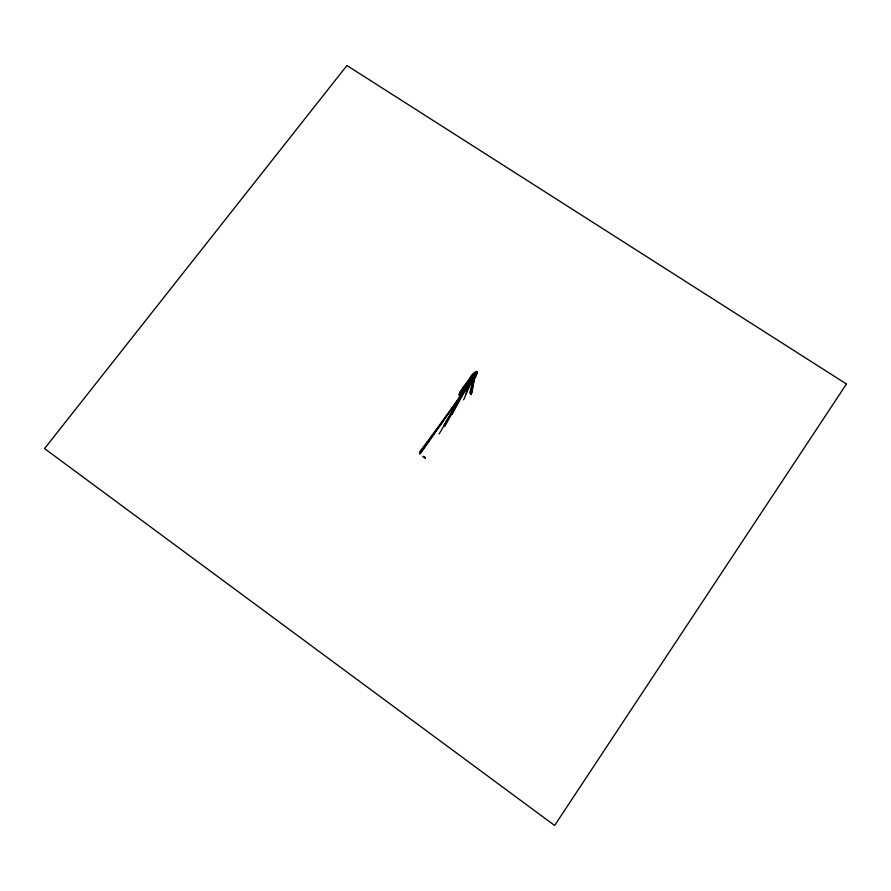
<?xml version="1.0" encoding="UTF-8"?>
<svg xmlns="http://www.w3.org/2000/svg" width="891" height="891" viewBox="0 0 891 891"><rect width="100%" height="100%" fill="white"/><g stroke="black" fill="none" stroke-linecap="round" stroke-linejoin="round"><path stroke-width="1.34" d="M471.851 379.321L471.785 377.483L472.898 378.296M470.648 391.873L473.934 376.091L474.268 377.405L470.871 393.989M460.48 395.025L459.845 395.682L460.101 395.136M466.594 389.712L466.55 388.944M476.652 373.685L474.324 379.054L476.652 373.652L476.551 371.647M476.952 372.126L476.975 371.58A8.787 8.476 -4.4 0 1 475.761 375.824L462.908 393.577M473.132 379.02L474.435 377.327L473.678 378.352M473.422 378.775L473.834 377.84M464.233 386.326L464.066 386.727M466.505 388.22C466.839 387.084 463.91 392.185 466.439 387.93M470.259 378.062L471.595 375.534M470.392 378.118L470.894 376.748L471.662 376.938M470.571 377.862L472.007 375.311L474.714 377.272M471.328 375.991L472.119 375.98M462.797 388.22L463.665 387.017L463.142 387.418M463.353 387.184L464.233 386.594M463.175 387.206L463.877 387.641L464.668 385.603M471.907 375.568L473.288 376.381L476.963 371.502A8.142 1.303 -56.1 0 1 475.17 372.772L473.567 375.746L473.945 377.027L473.901 376.069M470.192 384.845L470.092 384.277M459.143 394.412L459.11 395.181M467.452 388.71L466.873 387.195M469.457 384.912L469.579 385.012M471.829 392.664L474.569 377.483L473.945 377.16M471.283 394.579L474.424 377.506M466.361 388.454L465.781 388.933M466.761 387.897L466.205 388.353M472.965 378.998L472.03 380.98M473.544 378.564L472.742 379.455L473.678 378.285M463.108 387.44L463.253 388.231L463.966 386.516M463.454 387.351L463.264 387.841M463.777 386.638L463.966 386.282M466.984 387.886L465.915 389.055M463.131 390.113C463.32 387.262 464.768 389.011 463.532 388.844M464.044 389.022L465.525 388.443M469.925 380.758L470.637 381.393M470.593 377.305C470.971 375.701 471.785 378.475 471.406 378.062M470.76 393.922L474.435 377.327M469.579 379.611L470.025 380.903M467.029 383.13C465.447 386.215 468.8 384.333 467.441 384.01M463.944 387.373L464.244 388.22M459.155 394.524L460.714 393.254L460.357 391.739L460.068 392.33M469.691 393.187L474.135 376.715L474.446 377.65M465.191 389.679L465.982 388.777M465.514 389.612L465.592 389.122M473.578 378.185L474.38 377.617M468.432 387.329L468.12 386.995M469.167 385.547L469.524 385.692M463.665 399.859L472.954 377.35L465.87 393.833M459.388 393.711L459.567 393.154M466.216 385.881L467.318 383.976M468.766 382.362L470.771 379.599M471.016 379.254L471.907 377.294M470.548 383.91L474.502 374.866M471.684 375.757L471.918 376.37M474.001 378.252L474.101 377.572M463.465 392.541L460.925 390.592L463.81 392.107M464.256 388.888L465.013 389.155M466.617 384.121L465.87 385.146M467.33 384.634L468.087 384.912M474.034 376.514L476.941 371.514A8.81 8.509 -2.5 0 0 473.255 374.131L473.121 374.298M459.578 393.265L460.057 392.218M468.811 386.672L469.111 386.427M451.837 414.627L469.212 382.896L472.375 379.009M463.197 387.663L462.73 388.209M475.638 376.002L475.738 375.779A8.787 8.487 -4.4 0 0 476.963 371.903M444.631 426.611L467.296 386.126L466.929 384.767M466.383 389.4L466.338 389.478M461.07 395.381L475.449 376.292M439.14 433.973L465.904 388.019L464.244 390.303L462.596 389.167M443.64 425.931L467.029 385.892M467.452 387.941L467.92 387.908M468.933 385.725L468.978 385.179M470.983 377.049L470.816 377.762M473.221 378.63L474.747 376.982M473.867 378.174L473.032 378.397L473.266 379.276L472.542 378.742M466.75 384.767L468.22 383.119M472.23 376.904C474.224 373.251 472.475 378.53 471.183 376.18M460.369 391.851L472.698 374.677L475.248 376.481L472.486 374.821L460.68 391.182M462.173 394.301C459.032 397.965 460.447 392.864 459.544 395.838L459.6 396.428L462.273 391.561M459.4 396.295L460.369 394.947L459.901 395.626M459.6 396.428L460.569 395.081M472.007 375.267L472.419 375.835M464.957 385.803L461.215 391.093L463.131 392.486L466.862 387.095M465.603 384.979L471.829 376.514L471.551 377.316M471.228 377.261L472.742 375.089M462.663 389.222L465.926 385.157L465.291 384.712M467.853 382.027L465.67 384.968M473.934 375.913L472.954 377.35M473.667 376.759L474.636 377.372M472.163 378.875L469.535 383.063M467.307 386.137L469.535 383.041M472.709 374.855L474.936 372.505M462.552 394.011L462.886 393.466L419.861 454.031L460.725 395.593M474.112 377.428L474.146 377.962M464.957 390.737L465.347 389.512M469.78 381.181L469.034 380.825M470.671 378.519L471.294 377.84M468.421 381.626L469.111 380.769L469.769 381.292M462.785 389.389L463.398 388.721M465.135 387.351C463.32 387.396 465.748 389.512 463.699 389.044M471.595 378.163C473.622 378.675 471.161 376.514 473.021 376.492M473.333 378.809L473.889 378.419M469.635 380.513L469.535 382.473M463.999 388.264L463.966 390.191M475.326 372.249L475.204 373.351L473.244 374.097A8.81 8.509 -2.5 0 1 476.551 371.625L475.716 372.026M473.979 376.247L472.33 375.534M472.475 375.69L473.177 375.579M467.552 384.054L468.61 384.199M471.161 380.68L469.824 380.546M472.82 378.965L472.798 379.789M466.984 387.93L466.45 387.752M465.637 388.866L465.681 389.735L465.002 389.412L465.625 389.801M423.904 456.459L424.506 456.96M469.345 381.27L470.281 381.092L469.657 380.401M425.375 458.085L424.227 457.161L425.363 458.097M474.38 377.739L474.469 376.993M471.116 377.617L470.682 377.205M469.902 378.798L469.479 379.221M469.279 379.644L468.677 380.379M467.675 381.805L466.995 382.707M469.969 383.809L469.379 384.199M465.392 388.665L466.049 389.211M465.069 390.046L465.236 389.434M462.162 389.356L462.629 388.621M464.445 391.149L464.066 391.672M461.148 390.392L461.894 389.812M461.093 390.915L461.237 390.626M463.287 393.031L460.669 391.093L463.231 393.031M462.173 391.739L473.778 376.013M463.543 392.575L474.714 376.436M465.726 384.4L466.071 383.72M466.127 389.022L466.461 387.741M472.23 377.773L473.355 377.661M471.84 375.59L471.84 376.648M472.252 375.3L475.159 376.626M473.912 377.673L473.889 378.263M474.101 376.871A1769.671 809.73 -63.6 0 1 419.383 452.294M475.17 372.772A169.58 30.985 -56.2 0 1 460.692 392.719M846.45 384.021L554.625 825.478L44.55 448.585L346.933 65.522L846.45 384.021M423.036 456.437C423.871 456.76 424.161 456.949 423.147 456.482M425.23 457.573L424.183 456.983L425.23 457.573M423.57 456.972L424.305 457.529L423.57 456.972M475.749 375.735L473.255 374.02L475.749 375.735"/></g></svg>
